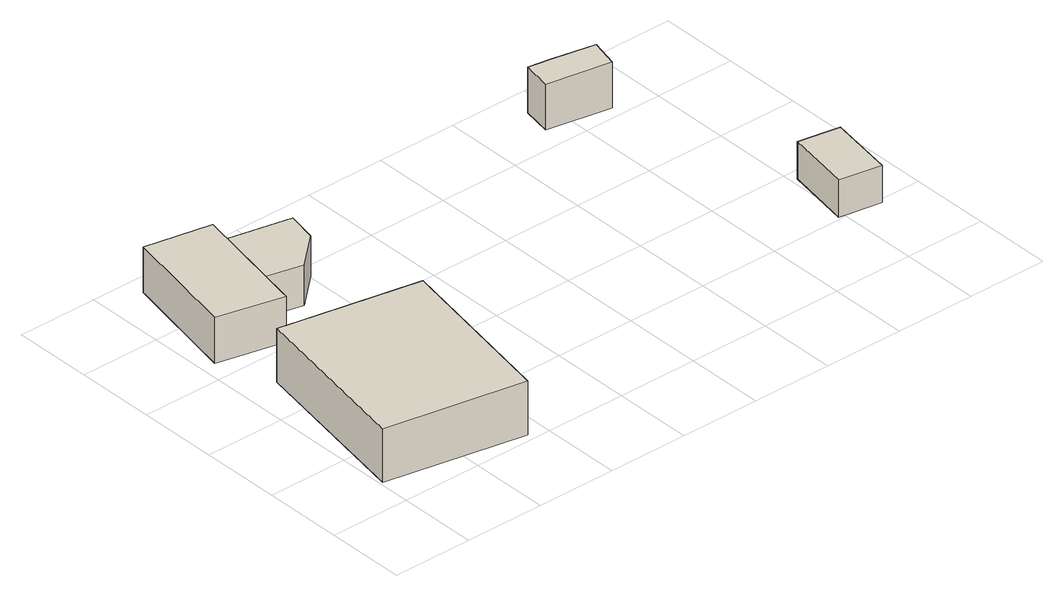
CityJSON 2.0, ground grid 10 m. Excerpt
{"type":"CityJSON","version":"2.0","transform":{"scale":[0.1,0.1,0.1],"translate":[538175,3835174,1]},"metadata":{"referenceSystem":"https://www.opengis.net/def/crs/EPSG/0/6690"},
"CityObjects":{
"building1":{"type":"Building","attributes":{"class":"3003","measuredHeight":6.8,"BuildingDetailAttribute.specifiedBuildingCoverageRate":0.6,"BuildingDetailAttribute.surveyYear":2017,"BuildingTsunamiRiskAttribute.description":"1","BuildingTsunamiRiskAttribute.rank":"2","BuildingTsunamiRiskAttribute.depth":1.94,"BuildingHighTideRiskAttribute.description":"1","BuildingHighTideRiskAttribute.rank":"3","BuildingHighTideRiskAttribute.depth":4.7,"BuildingIDAttribute.prefecture":"27","BuildingIDAttribute.city":"27104"},"geometry":[{"type":"Solid","lod":"1","boundaries":[[[[0,1,2,3]],[[2,4,5,3]],[[1,6,4,2]],[[0,7,6,1]],[[3,5,7,0]],[[4,6,7,5]]]]}]},
"building2":{"type":"Building","attributes":{"計測周辺長":47.86,"1/2500図郭":64,"区名":"此花区","町丁目名称":"梅町２丁目","街区番号":4,"class":"3001","usage":"431","measuredHeight":5.8,"storeysAboveGround":1,"BuildingDetailAttribute.buildingRoofEdgeArea":130.88,"BuildingDetailAttribute.buildingStructureType":"610","BuildingDetailAttribute.buildingStructureOrgType":"2","BuildingDetailAttribute.detailedUsage":"1720","BuildingDetailAttribute.specifiedBuildingCoverageRate":0.6,"BuildingDetailAttribute.surveyYear":2017,"BuildingTsunamiRiskAttribute.description":"1","BuildingTsunamiRiskAttribute.rank":"2","BuildingTsunamiRiskAttribute.depth":2.15,"BuildingHighTideRiskAttribute.description":"1","BuildingHighTideRiskAttribute.rank":"3","BuildingHighTideRiskAttribute.depth":4.92,"BuildingIDAttribute.prefecture":"27","BuildingIDAttribute.city":"27104"},"geometry":[{"type":"Solid","lod":"1","boundaries":[[[[8,9,10,11]],[[10,12,13,11]],[[9,14,12,10]],[[8,15,14,9]],[[11,13,15,8]],[[12,14,15,13]]]]}]},
"building3":{"type":"Building","attributes":{"計測周辺長":30.06,"1/2500図郭":64,"区名":"此花区","町丁目名称":"梅町２丁目","街区番号":4,"class":"3001","usage":"431","measuredHeight":5.1,"storeysAboveGround":1,"BuildingDetailAttribute.buildingRoofEdgeArea":57.78,"BuildingDetailAttribute.buildingStructureType":"610","BuildingDetailAttribute.buildingStructureOrgType":"2","BuildingDetailAttribute.detailedUsage":"1720","BuildingDetailAttribute.specifiedBuildingCoverageRate":0.6,"BuildingDetailAttribute.surveyYear":2017,"BuildingTsunamiRiskAttribute.description":"1","BuildingTsunamiRiskAttribute.rank":"2","BuildingTsunamiRiskAttribute.depth":1.75,"BuildingHighTideRiskAttribute.description":"1","BuildingHighTideRiskAttribute.rank":"3","BuildingHighTideRiskAttribute.depth":4.52,"BuildingIDAttribute.prefecture":"27","BuildingIDAttribute.city":"27104"},"geometry":[{"type":"Solid","lod":"1","boundaries":[[[[16,17,18,19,20]],[[19,21,22,20]],[[18,23,21,19]],[[17,24,23,18]],[[16,25,24,17]],[[20,22,25,16]],[[21,23,24,25,22]]]]}]},
"building4":{"type":"Building","attributes":{"計測周辺長":24.11,"1/2500図郭":64,"区名":"此花区","町丁目名称":"梅町２丁目","街区番号":4,"class":"3003","usage":"431","measuredHeight":5.9,"storeysAboveGround":1,"BuildingDetailAttribute.buildingRoofEdgeArea":31.47,"BuildingDetailAttribute.buildingStructureType":"610","BuildingDetailAttribute.buildingStructureOrgType":"2","BuildingDetailAttribute.detailedUsage":"1720","BuildingDetailAttribute.specifiedBuildingCoverageRate":0.6,"BuildingDetailAttribute.surveyYear":2017,"BuildingTsunamiRiskAttribute.description":"1","BuildingTsunamiRiskAttribute.rank":"2","BuildingTsunamiRiskAttribute.depth":1.39,"BuildingHighTideRiskAttribute.description":"1","BuildingHighTideRiskAttribute.rank":"3","BuildingHighTideRiskAttribute.depth":4.15,"BuildingIDAttribute.prefecture":"27","BuildingIDAttribute.city":"27104"},"geometry":[{"type":"Solid","lod":"1","boundaries":[[[[26,27,28,29,30]],[[29,31,32,30]],[[28,33,31,29]],[[27,34,33,28]],[[26,35,34,27]],[[30,32,35,26]],[[31,33,34,35,32]]]]}]},
"building5":{"type":"Building","attributes":{"計測周辺長":27.46,"1/2500図郭":64,"区名":"此花区","町丁目名称":"梅町２丁目","街区番号":4,"class":"3001","usage":"431","measuredHeight":4.8,"storeysAboveGround":1,"BuildingDetailAttribute.buildingRoofEdgeArea":44.86,"BuildingDetailAttribute.buildingStructureType":"610","BuildingDetailAttribute.buildingStructureOrgType":"2","BuildingDetailAttribute.detailedUsage":"1720","BuildingDetailAttribute.specifiedBuildingCoverageRate":0.6,"BuildingDetailAttribute.surveyYear":2017,"BuildingTsunamiRiskAttribute.description":"1","BuildingTsunamiRiskAttribute.rank":"2","BuildingTsunamiRiskAttribute.depth":0.98,"BuildingHighTideRiskAttribute.description":"1","BuildingHighTideRiskAttribute.rank":"3","BuildingHighTideRiskAttribute.depth":3.73,"BuildingIDAttribute.prefecture":"27","BuildingIDAttribute.city":"27104"},"geometry":[{"type":"Solid","lod":"1","boundaries":[[[[36,37,38,39]],[[38,40,41,39]],[[37,42,40,38]],[[36,43,42,37]],[[39,41,43,36]],[[40,42,43,41]]]]}]}
},
"vertices":[
[4,41,5],[44,257,5],[219,224,5],[178,9,5],[219,224,73],[178,9,73],[44,257,73],[4,41,73],
[18,326,5],[49,476,5],[132,460,5],[101,307,5],[132,460,63],[101,307,63],[49,476,63],[18,326,63],
[116,357,5],[133,438,5],[210,422,5],[202,384,5],[161,347,5],[202,384,56],[161,347,56],[210,422,56],[133,438,56],[116,357,56],
[649,441,14],[640,405,14],[560,419,14],[567,456,14],[597,451,14],[567,456,72],[597,451,72],[560,419,72],[640,405,72],[649,441,72],
[689,99,9],[704,182,9],[756,173,9],[742,90,9],[756,173,56],[742,90,56],[704,182,56],[689,99,56]
]}
